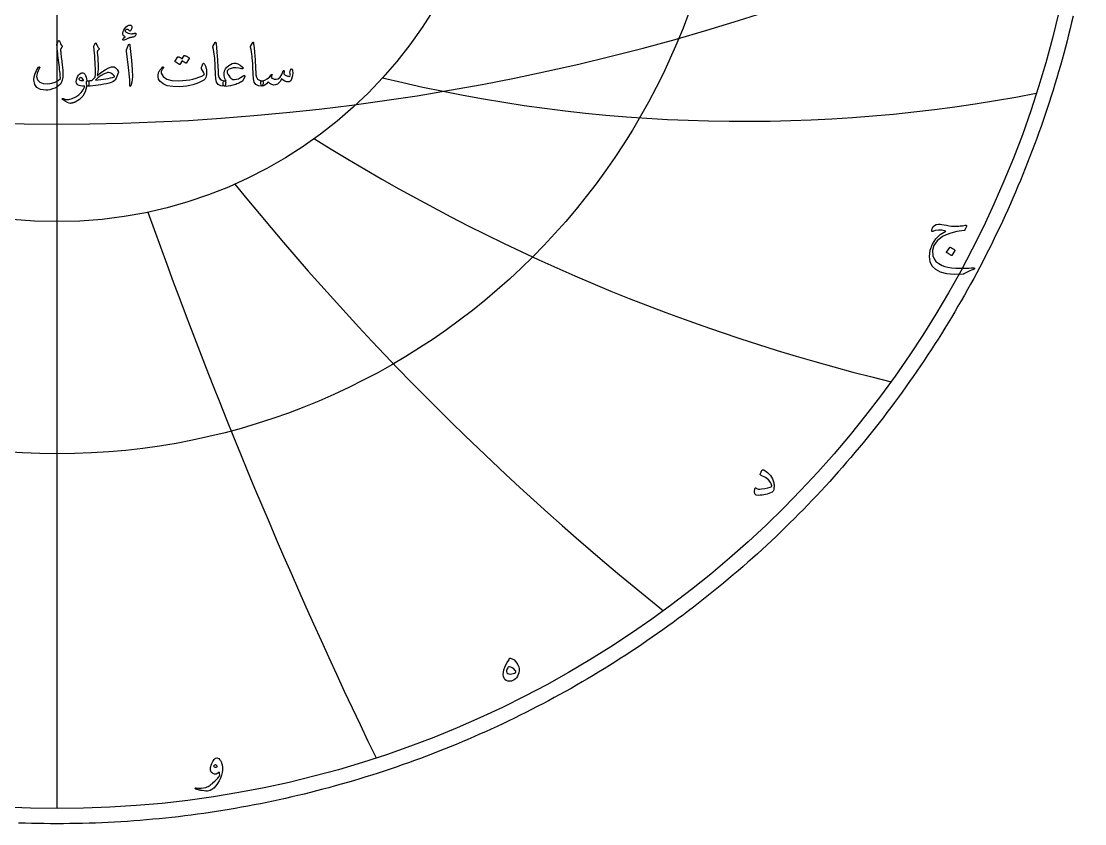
# Model space of a CAD drawing. Header units: millimetres. Extents: x -78 to 78, y -78 to 80.
# Drawn here: x -2.7 to 76.5, y -77.6 to -17.9 of the extents above; entities that cross this region are included whole.
import ezdxf

# ---------------------------------------------------------------- set-up
doc = ezdxf.new("R2010")
doc.units = ezdxf.units.MM
for name, color, linetype in [('CUT_OUTER', 1, 'Continuous'), ('ENGRAVE', 7, 'Continuous'), ('ENGRAVE_FINE', 8, 'Continuous'), ('TEXT', 5, 'Continuous')]:
    doc.layers.add(name, color=color, linetype=linetype)

msp = doc.modelspace()

# ---------------------------------------------------------------- linework, layer by layer
at = {"layer": 'CUT_OUTER'}
msp.add_lwpolyline([(75.6331, -17.4721), (75.5245, -17.9359), (75.413, -18.399), (75.2987, -18.8613), (75.1815, -19.323), (75.0615, -19.7839), (74.9387, -20.2441), (74.8131, -20.7036), (74.6847, -21.1622), (74.5534, -21.6201), (74.4194, -22.0771), (74.2825, -22.5333), (74.1428, -22.9887), (74.0004, -23.4432), (73.8551, -23.8968), (73.7071, -24.3495), (73.5563, -24.8013), (73.4028, -25.2522), (73.2464, -25.7021), (73.0874, -26.1511), (72.9255, -26.599), (72.7609, -27.046), (72.5936, -27.4919), (72.4236, -27.9369), (72.2508, -28.3807), (72.0753, -28.8235), (71.8971, -29.2652), (71.7161, -29.7058), (71.5325, -30.1453), (71.3462, -30.5836), (71.1572, -31.0208), (70.9655, -31.4569), (70.7712, -31.8917), (70.5742, -32.3253), (70.3745, -32.7578), (70.1722, -33.189), (69.9672, -33.6189), (69.7596, -34.0476), (69.5494, -34.475), (69.3365, -34.9011), (69.1211, -35.3259), (68.903, -35.7493), (68.6824, -36.1714), (68.4591, -36.5922), (68.2333, -37.0115), (68.0049, -37.4295), (67.774, -37.8461), (67.5405, -38.2612), (67.3045, -38.6749), (67.0659, -39.0872), (66.8248, -39.4979), (66.5812, -39.9072), (66.3351, -40.315), (66.0864, -40.7213), (65.8353, -41.126), (65.5818, -41.5292), (65.3257, -41.9308), (65.0672, -42.3309), (64.8062, -42.7293), (64.5428, -43.1261), (64.277, -43.5214), (64.0087, -43.9149), (63.7381, -44.3069), (63.465, -44.6971), (63.1896, -45.0857), (62.9117, -45.4726), (62.6315, -45.8577), (62.349, -46.2412), (62.0641, -46.6229), (61.7768, -47.0028), (61.4873, -47.381), (61.1954, -47.7574), (60.9012, -48.1319), (60.6047, -48.5047), (60.306, -48.8757), (60.0049, -49.2448), (59.7016, -49.612), (59.3961, -49.9774), (59.0883, -50.3409), (58.7783, -50.7025), (58.4661, -51.0622), (58.1517, -51.42), (57.8351, -51.7759), (57.5163, -52.1298), (57.1954, -52.4817), (56.8723, -52.8317), (56.547, -53.1796), (56.2197, -53.5256), (55.8902, -53.8695), (55.5586, -54.2115), (55.2249, -54.5513), (54.8892, -54.8892), (54.5513, -55.2249), (54.2115, -55.5586), (53.8695, -55.8902), (53.5256, -56.2197), (53.1796, -56.547), (52.8317, -56.8723), (52.4817, -57.1954), (52.1298, -57.5163), (51.7759, -57.8351), (51.42, -58.1517), (51.0622, -58.4661), (50.7025, -58.7783), (50.3409, -59.0883), (49.9774, -59.3961), (49.612, -59.7016), (49.2448, -60.0049), (48.8757, -60.306), (48.5047, -60.6047), (48.1319, -60.9012), (47.7574, -61.1954), (47.381, -61.4873), (47.0028, -61.7768), (46.6229, -62.0641), (46.2412, -62.349), (45.8577, -62.6315), (45.4726, -62.9117), (45.0857, -63.1896), (44.6971, -63.465), (44.3069, -63.7381), (43.9149, -64.0087), (43.5214, -64.277), (43.1261, -64.5428), (42.7293, -64.8062), (42.3309, -65.0672), (41.9308, -65.3257), (41.5292, -65.5818), (41.126, -65.8353), (40.7213, -66.0864), (40.315, -66.3351), (39.9072, -66.5812), (39.4979, -66.8248), (39.0872, -67.0659), (38.6749, -67.3045), (38.2612, -67.5405), (37.8461, -67.774), (37.4295, -68.0049), (37.0115, -68.2333), (36.5922, -68.4591), (36.1714, -68.6824), (35.7493, -68.903), (35.3259, -69.1211), (34.9011, -69.3365), (34.475, -69.5494), (34.0476, -69.7596), (33.6189, -69.9672), (33.189, -70.1722), (32.7578, -70.3745), (32.3253, -70.5742), (31.8917, -70.7712), (31.4569, -70.9655), (31.0208, -71.1572), (30.5836, -71.3462), (30.1453, -71.5325), (29.7058, -71.7161), (29.2652, -71.8971), (28.8235, -72.0753), (28.3807, -72.2508), (27.9369, -72.4236), (27.4919, -72.5936), (27.046, -72.7609), (26.599, -72.9255), (26.1511, -73.0874), (25.7021, -73.2464), (25.2522, -73.4028), (24.8013, -73.5563), (24.3495, -73.7071), (23.8968, -73.8551), (23.4432, -74.0004), (22.9887, -74.1428), (22.5333, -74.2825), (22.0771, -74.4194), (21.6201, -74.5534), (21.1622, -74.6847), (20.7036, -74.8131), (20.2441, -74.9387), (19.7839, -75.0615), (19.323, -75.1815), (18.8613, -75.2987), (18.399, -75.413), (17.9359, -75.5245), (17.4721, -75.6331), (17.0077, -75.7389), (16.5427, -75.8418), (16.077, -75.9419), (15.6107, -76.0391), (15.1439, -76.1335), (14.6765, -76.2249), (14.2085, -76.3136), (13.74, -76.3993), (13.2709, -76.4822), (12.8014, -76.5622), (12.3314, -76.6393), (11.8609, -76.7135), (11.39, -76.7848), (10.9186, -76.8533), (10.4468, -76.9188), (9.9747, -76.9815), (9.5021, -77.0412), (9.0292, -77.0981), (8.556, -77.152), (8.0824, -77.2031), (7.6086, -77.2512), (7.1344, -77.2964), (6.66, -77.3388), (6.1853, -77.3782), (5.7104, -77.4147), (5.2353, -77.4483), (4.76, -77.4789), (4.2845, -77.5067), (3.8089, -77.5315), (3.3331, -77.5534), (2.8572, -77.5724), (2.3811, -77.5885), (1.905, -77.6016), (1.4288, -77.6118), (0.9526, -77.6192), (0.4763, -77.6235), (0, -77.625), (-0.4763, -77.6235), (-0.9526, -77.6192), (-1.4288, -77.6118), (-1.905, -77.6016), (-2.3811, -77.5885), (-2.8572, -77.5724)], dxfattribs=at)
at = {"layer": 'ENGRAVE'}
for points in [[(0, -76.5), (0, 76.5)], [(0, -76.5), (0, -32.7793)]]:
    msp.add_lwpolyline(points, dxfattribs=at)
for radius in [76.5, 50.0761, 32.7793]:
    msp.add_circle((0, 0), radius, dxfattribs=at)
for centre, radius, start, end in [((51.1942, 88.671), 113.9781, 256.3176, 280.973176), ((96.2066, 96.2066), 144.9795, 237.894618, 256.386299), ((176.3167, 101.7965), 209.661, 218.942336, 231.270124), ((392.7426, 105.2351), 409.6691, 199.58272, 205.746614)]:
    msp.add_arc(centre, radius, start, end, dxfattribs=at)
at = {"layer": 'ENGRAVE_FINE'}
msp.add_arc((0, 145.3265), 170.8415, 243.541053, 296.458947, dxfattribs=at)
at = {"layer": 'TEXT'}
for points in [[(5.7186, -19.0245), (5.6596, -19.0356), (5.6049, -19.046), (5.5544, -19.0559), (5.5082, -19.0652), (5.4665, -19.0743), (5.4296, -19.0833), (5.3975, -19.0924), (5.3702, -19.1014), (5.3425, -19.1118), (5.3091, -19.1246), (5.2701, -19.14), (5.2254, -19.158), (5.1751, -19.1788), (5.1191, -19.2027), (5.0575, -19.2297), (4.9902, -19.2598), (4.9628, -19.2688), (4.9393, -19.2688), (4.9198, -19.2598), (4.9042, -19.2417), (4.8949, -19.1973), (4.9212, -19.1456), (4.9831, -19.0865), (5.0807, -19.02), (5.006, -18.9776), (4.9495, -18.9318), (4.911, -18.8826), (4.8907, -18.83), (4.8867, -18.7307), (4.911, -18.623), (4.9636, -18.5068), (5.0445, -18.3821), (5.1409, -18.2704), (5.2401, -18.1932), (5.3422, -18.1505), (5.4471, -18.1423), (5.5057, -18.157), (5.5455, -18.1876), (5.5667, -18.2339), (5.5693, -18.2961), (5.5591, -18.3634), (5.5421, -18.4251), (5.5184, -18.4811), (5.4878, -18.5314), (5.4573, -18.5667), (5.429, -18.5823), (5.403, -18.578), (5.3793, -18.554), (5.3521, -18.5181), (5.3205, -18.4918), (5.2843, -18.4751), (5.2435, -18.4681), (5.2008, -18.4681), (5.1632, -18.4771), (5.1307, -18.4952), (5.1033, -18.5223), (5.0832, -18.5551), (5.0773, -18.5857), (5.0855, -18.614), (5.1078, -18.64), (5.1915, -18.7019), (5.2933, -18.7474), (5.4132, -18.7765), (5.5512, -18.7893), (5.5632, -18.7888), (5.5766, -18.7876), (5.5915, -18.7855), (5.6077, -18.7825), (5.6254, -18.779), (5.6445, -18.7751), (5.665, -18.771), (5.6869, -18.7667), (5.7107, -18.7623), (5.7322, -18.7582), (5.7514, -18.7544), (5.7683, -18.7508), (5.7833, -18.7478), (5.7966, -18.7457), (5.8082, -18.7445), (5.8181, -18.744), (5.8368, -18.746), (5.852, -18.7519), (5.8639, -18.7618), (5.8724, -18.7757), (5.8778, -18.789), (5.8803, -18.8017), (5.88, -18.8139), (5.8769, -18.8255), (5.8331, -18.9075), (5.7921, -18.968), (5.7539, -19.007), (5.7186, -19.0245)], [(0.0905, -19.3322), (0.0984, -19.3183), (0.1086, -19.3084), (0.121, -19.3025), (0.1357, -19.3005), (0.1504, -19.3031), (0.1629, -19.3107), (0.1731, -19.3234), (0.181, -19.3412), (0.2231, -19.445), (0.2681, -19.5346), (0.3158, -19.6101), (0.3665, -19.6715), (0.3814, -19.6935), (0.3857, -19.719), (0.3792, -19.7478), (0.3619, -19.7801), (0.3509, -19.7956), (0.3404, -19.8106), (0.3305, -19.825), (0.3212, -19.8389), (0.3125, -19.8519), (0.3043, -19.8638), (0.2966, -19.8745), (0.2895, -19.8841), (0.2777, -19.9017), (0.2692, -19.9226), (0.2641, -19.9469), (0.2624, -19.9746), (0.2678, -20.0528), (0.2748, -20.138), (0.2836, -20.2304), (0.2941, -20.3298), (0.3059, -20.4362), (0.319, -20.5497), (0.3331, -20.6703), (0.3484, -20.798), (0.3655, -20.9254), (0.3806, -21.0451), (0.3937, -21.1573), (0.4049, -21.2617), (0.4144, -21.3589), (0.4224, -21.4489), (0.4291, -21.5319), (0.4343, -21.6078), (0.4403, -21.8326), (0.4219, -22.0456), (0.3792, -22.2466), (0.3122, -22.4358), (0.2469, -22.5469), (0.1459, -22.6495), (0.0093, -22.7437), (-0.1629, -22.8294), (-0.3495, -22.9004), (-0.5248, -22.9504), (-0.6888, -22.9795), (-0.8415, -22.9877), (-1.2238, -22.9351), (-1.4975, -22.7909), (-1.6626, -22.5551), (-1.7192, -22.2277), (-1.6994, -21.9836), (-1.6355, -21.7447), (-1.5275, -21.5109), (-1.3754, -21.2821), (-1.3638, -21.2688), (-1.3516, -21.2606), (-1.3389, -21.2575), (-1.3256, -21.2595), (-1.3115, -21.2649), (-1.3007, -21.2719), (-1.2934, -21.2807), (-1.2894, -21.2912), (-1.2866, -21.3067), (-1.2871, -21.3217), (-1.2911, -21.3361), (-1.2984, -21.35), (-1.4022, -21.5521), (-1.4738, -21.7243), (-1.5131, -21.8666), (-1.5201, -21.9788), (-1.4446, -22.2206), (-1.2815, -22.3894), (-1.0307, -22.4853), (-0.6922, -22.5082), (-0.3871, -22.4751), (-0.1278, -22.3984), (0.0857, -22.2783), (0.2534, -22.1146), (0.2498, -22.0355), (0.2437, -21.9432), (0.2351, -21.8376), (0.2239, -21.7187), (0.21, -21.5862), (0.1928, -21.4399), (0.1726, -21.2797), (0.1493, -21.1057), (0.1272, -20.9261), (0.1063, -20.7494), (0.0865, -20.5755), (0.0679, -20.4044), (0.0506, -20.2362), (0.0351, -20.0707), (0.0212, -19.9082), (0.009, -19.7484), (-0.009, -19.5946), (-0.0082, -19.577), (-0.0057, -19.5606), (-0.0014, -19.5454), (0.0045, -19.5312)], [(2.8502, -19.495), (2.861, -19.4835), (2.8706, -19.4758), (2.8791, -19.4721), (2.8864, -19.4724), (2.8952, -19.4764), (2.9034, -19.4837), (2.911, -19.4945), (2.9181, -19.5086), (2.9468, -19.5697), (2.9741, -19.6262), (3, -19.6783), (3.0244, -19.7258), (3.0478, -19.7682), (3.0702, -19.805), (3.0919, -19.8361), (3.1126, -19.8615), (3.1279, -19.8824), (3.133, -19.9045), (3.1279, -19.9277), (3.1126, -19.952), (3.0222, -20.0651), (3.0106, -20.0846), (3.0029, -20.1069), (2.9993, -20.1321), (2.9995, -20.1601), (3.0142, -20.3736), (3.0267, -20.5616), (3.0369, -20.7242), (3.0448, -20.8614), (3.0507, -20.9733), (3.055, -21.0604), (3.0575, -21.1226), (3.0584, -21.1599), (3.0574, -21.2702), (3.0544, -21.3748), (3.0494, -21.4738), (3.0425, -21.5671), (3.0339, -21.6548), (3.0239, -21.7368), (3.0124, -21.8131), (2.9995, -21.8838), (3.3069, -21.6486), (3.573, -21.4676), (3.7978, -21.3409), (3.9813, -21.2685), (4.063, -21.2493), (4.1362, -21.2414), (4.201, -21.2448), (4.2573, -21.2595), (4.3367, -21.3008), (4.4122, -21.3658), (4.4838, -21.4546), (4.5513, -21.5671), (4.5618, -21.594), (4.566, -21.6248), (4.5641, -21.6596), (4.5559, -21.6983), (4.5109, -21.8374), (4.4575, -21.9698), (4.3955, -22.0953), (4.3251, -22.2141), (4.2567, -22.2904), (4.16, -22.3566), (4.035, -22.4126), (3.8818, -22.4584), (3.6766, -22.5038), (3.4729, -22.5449), (3.2706, -22.5818), (3.0697, -22.6145), (2.8705, -22.6426), (2.6732, -22.6659), (2.478, -22.6845), (2.2847, -22.6982), (2.2629, -22.692), (2.2429, -22.6733), (2.2245, -22.6422), (2.2078, -22.5986), (2.1931, -22.5452), (2.1852, -22.4935), (2.1841, -22.4434), (2.1897, -22.3951), (2.2024, -22.3529), (2.2225, -22.3215), (2.2499, -22.3009), (2.2847, -22.291), (2.3309, -22.2885), (2.3746, -22.2853), (2.4158, -22.2817), (2.4544, -22.2774), (2.4904, -22.2732), (2.5239, -22.2695), (2.5549, -22.2664), (2.5833, -22.2639), (2.8367, -22.0195), (2.8389, -22.0089), (2.8412, -21.9952), (2.8435, -21.9784), (2.8457, -21.9585), (2.848, -21.9354), (2.8502, -21.9093), (2.8525, -21.88), (2.8548, -21.8476), (2.8567, -21.8124), (2.8582, -21.7747), (2.859, -21.7344), (2.8593, -21.6915), (2.8593, -21.6464), (2.8593, -21.5994), (2.8593, -21.5503), (2.8593, -21.4993), (2.8587, -21.4416), (2.857, -21.3726), (2.8542, -21.2923), (2.8502, -21.2007), (2.8452, -21.0983), (2.8389, -20.9858), (2.8316, -20.863), (2.8231, -20.7302), (2.8036, -20.4352), (2.7858, -20.202), (2.7697, -20.0303), (2.7552, -19.9203), (2.7436, -19.8496), (2.736, -19.7959), (2.7323, -19.7591), (2.7326, -19.7394), (2.7463, -19.702), (2.7603, -19.667), (2.7746, -19.6342), (2.7892, -19.6036), (2.804, -19.5748), (2.8191, -19.5471), (2.8345, -19.5205), (2.8502, -19.495)], [(5.3069, -19.667), (5.3501, -19.5833), (5.3849, -19.5539), (5.4112, -19.5787), (5.429, -19.6579), (5.5331, -20.7663), (5.595, -21.4467), (5.6089, -21.9901), (5.5747, -22.3968), (5.4924, -22.6665), (5.4774, -22.6886), (5.4641, -22.7004), (5.4525, -22.7021), (5.4426, -22.6937), (5.4347, -22.6804), (5.429, -22.6631), (5.4256, -22.6419), (5.4245, -22.6167), (5.4245, -22.4208), (5.4155, -22.213), (5.3974, -21.9932), (5.3702, -21.7617), (5.3643, -21.7012), (5.3465, -21.5377), (5.3168, -21.2714), (5.2752, -20.9021), (5.1757, -20.0832), (5.1734, -20.0396), (5.1757, -19.9995), (5.1825, -19.9627), (5.1938, -19.9294)], [(11.7674, -19.4408), (11.7762, -19.4272), (11.7844, -19.4181), (11.792, -19.4136), (11.7991, -19.4136), (11.8098, -19.4195), (11.8195, -19.4374), (11.8279, -19.4671), (11.8353, -19.5086), (11.8726, -19.8465), (11.9032, -20.159), (11.9269, -20.446), (11.9439, -20.7075), (11.9548, -20.9312), (11.9648, -21.1317), (11.974, -21.309), (11.9823, -21.4631), (11.9895, -21.594), (11.9953, -21.7017), (11.9997, -21.7863), (12.0027, -21.8476), (12.0428, -22.0314), (12.1316, -22.1666), (12.269, -22.2531), (12.4551, -22.291), (12.5069, -22.3046), (12.5399, -22.3362), (12.5544, -22.386), (12.5501, -22.4539), (12.5289, -22.5608), (12.506, -22.6371), (12.4814, -22.6829), (12.4551, -22.6982), (12.1933, -22.6637), (12.0004, -22.5602), (11.8766, -22.3877), (11.8217, -22.1462), (11.8131, -22.0307), (11.8053, -21.9149), (11.7984, -21.7989), (11.7923, -21.6825), (11.7868, -21.5659), (11.7816, -21.4489), (11.7766, -21.3317), (11.772, -21.2142), (11.7635, -20.9902), (11.7516, -20.7884), (11.7363, -20.609), (11.7177, -20.4519), (11.6956, -20.3011), (11.6702, -20.1403), (11.6413, -19.9697), (11.6091, -19.7891), (11.6048, -19.7566), (11.6057, -19.7269), (11.6116, -19.7), (11.6227, -19.676)], [(14.5679, -19.4408), (14.5767, -19.4272), (14.5849, -19.4181), (14.5925, -19.4136), (14.5996, -19.4136), (14.6103, -19.4195), (14.6199, -19.4374), (14.6284, -19.4671), (14.6358, -19.5086), (14.6731, -19.8465), (14.7036, -20.159), (14.7274, -20.446), (14.7443, -20.7075), (14.7552, -20.9312), (14.7653, -21.1317), (14.7745, -21.309), (14.7828, -21.4631), (14.79, -21.594), (14.7958, -21.7017), (14.8002, -21.7863), (14.8032, -21.8476), (14.8433, -22.0314), (14.9321, -22.1666), (15.0695, -22.2531), (15.2556, -22.291), (15.3073, -22.3046), (15.3404, -22.3362), (15.3548, -22.386), (15.3506, -22.4539), (15.3294, -22.5608), (15.3065, -22.6371), (15.2819, -22.6829), (15.2556, -22.6982), (14.9937, -22.6637), (14.8009, -22.5602), (14.677, -22.3877), (14.6222, -22.1462), (14.6136, -22.0307), (14.6058, -21.9149), (14.5989, -21.7989), (14.5928, -21.6825), (14.5873, -21.5659), (14.582, -21.4489), (14.5771, -21.3317), (14.5724, -21.2142), (14.5639, -20.9902), (14.5521, -20.7884), (14.5368, -20.609), (14.5181, -20.4519), (14.4961, -20.3011), (14.4706, -20.1403), (14.4418, -19.9697), (14.4096, -19.7891), (14.4053, -19.7566), (14.4062, -19.7269), (14.4121, -19.7), (14.4231, -19.676)], [(9.4691, -20.4135), (9.4748, -20.4078), (9.4827, -20.4044), (9.4929, -20.4033), (9.5053, -20.4044), (9.5499, -20.4211), (9.593, -20.4395), (9.6347, -20.4595), (9.675, -20.4813), (9.7142, -20.5051), (9.7525, -20.5311), (9.7899, -20.5594), (9.8265, -20.5899), (9.8336, -20.5992), (9.8367, -20.6091), (9.8359, -20.6196), (9.8311, -20.6306), (9.6139, -20.9745), (9.608, -20.979), (9.5992, -20.979), (9.5876, -20.9745), (9.5732, -20.9654), (9.5633, -20.9571), (9.5472, -20.9456), (9.5248, -20.9311), (9.4963, -20.9134), (9.4612, -20.8923), (9.4194, -20.8676), (9.3707, -20.8392), (9.3153, -20.8071), (9.1434, -21.074), (9.1355, -21.0822), (9.1253, -21.0842), (9.1129, -21.0799), (9.0982, -21.0695), (9.0854, -21.0604), (9.0654, -21.0468), (9.0379, -21.0287), (9.0031, -21.0061), (8.9604, -20.979), (8.9093, -20.9473), (8.8496, -20.9111), (8.7815, -20.8704), (8.7744, -20.8636), (8.7713, -20.8568), (8.7721, -20.85), (8.7769, -20.8433), (8.9986, -20.513), (9.0043, -20.5073), (9.0122, -20.5039), (9.0224, -20.5028), (9.0348, -20.5039), (9.0727, -20.5162), (9.1095, -20.5305), (9.1451, -20.5468), (9.1796, -20.565), (9.213, -20.585), (9.2452, -20.6063), (9.2763, -20.6291), (9.3063, -20.6532)], [(10.944, -21.0152), (10.9744, -21.0533), (11.0023, -21.0955), (11.0276, -21.1416), (11.0503, -21.1916), (11.0706, -21.2453), (11.0882, -21.3025), (11.1034, -21.363), (11.1159, -21.4269), (11.1323, -21.5553), (11.1363, -21.6825), (11.1278, -21.8086), (11.1069, -21.9336), (11.0752, -22.045), (11.0345, -22.1349), (10.9847, -22.2033), (10.9259, -22.2503), (10.7393, -22.349), (10.5414, -22.4369), (10.3321, -22.5141), (10.1116, -22.5805), (9.8797, -22.6357), (9.6365, -22.6789), (9.382, -22.7103), (9.1162, -22.7298), (8.618, -22.7248), (8.2091, -22.6552), (7.8896, -22.5212), (7.6595, -22.3227), (7.565, -22.1674), (7.5215, -22.0003), (7.5288, -21.8213), (7.5871, -21.6305), (7.6067, -21.5893), (7.6295, -21.5473), (7.6554, -21.5045), (7.6843, -21.4608), (7.7164, -21.4163), (7.7516, -21.3709), (7.79, -21.3247), (7.8314, -21.2776), (7.8452, -21.2643), (7.8597, -21.2561), (7.8746, -21.253), (7.8902, -21.255), (7.9007, -21.2589), (7.9094, -21.2663), (7.9165, -21.277), (7.9219, -21.2912), (7.9244, -21.3044), (7.923, -21.3172), (7.9176, -21.3293), (7.9083, -21.3409), (7.8696, -21.387), (7.8348, -21.4348), (7.804, -21.4843), (7.7771, -21.5355), (7.7587, -21.5844), (7.7488, -21.6316), (7.7474, -21.6771), (7.7545, -21.7209), (7.8958, -21.9768), (8.1616, -22.1564), (8.5519, -22.2596), (9.0665, -22.2865), (9.3494, -22.2756), (9.619, -22.252), (9.8753, -22.2156), (10.1184, -22.1666), (10.3484, -22.1048), (10.5657, -22.0303), (10.7703, -21.9431), (10.9621, -21.8431), (10.9435, -21.7498), (10.901, -21.6463), (10.8349, -21.5326), (10.745, -21.4088), (10.7421, -21.3969), (10.7427, -21.3748), (10.7467, -21.3426), (10.754, -21.3002), (10.756, -21.296), (10.7574, -21.2923), (10.7582, -21.2892), (10.7585, -21.2866), (10.7732, -21.2289), (10.7947, -21.1645), (10.823, -21.0932), (10.8581, -21.0152), (10.8736, -20.9914), (10.8931, -20.9835), (10.9166, -20.9914), (10.944, -21.0152)], [(13.9798, -21.9607), (13.8576, -22.2322), (13.8421, -22.259), (13.8271, -22.2808), (13.8126, -22.2975), (13.7988, -22.3091), (13.7284, -22.3573), (13.6529, -22.4024), (13.5723, -22.4444), (13.4866, -22.4833), (13.3961, -22.5196), (13.3011, -22.554), (13.2016, -22.5863), (13.0975, -22.6167), (12.903, -22.6642), (12.7311, -22.6937), (12.5818, -22.705), (12.4551, -22.6982), (12.4068, -22.6761), (12.3748, -22.6326), (12.3592, -22.5675), (12.3601, -22.481), (12.3717, -22.403), (12.3884, -22.3453), (12.4101, -22.308), (12.437, -22.291), (12.4415, -22.291), (12.4461, -22.291), (12.4506, -22.291), (12.4551, -22.291), (12.4888, -22.2944), (12.5218, -22.2955), (12.5544, -22.2944), (12.5863, -22.291), (12.5315, -22.2098), (12.489, -22.1202), (12.4591, -22.0221), (12.4415, -21.9155), (12.439, -21.7246), (12.4721, -21.5547), (12.5408, -21.4057), (12.6451, -21.2776), (12.7794, -21.158), (12.9109, -21.0661), (13.0396, -21.0019), (13.1654, -20.9654), (13.3011, -20.9657), (13.455, -21.0163), (13.6269, -21.1173), (13.8169, -21.2685), (13.8384, -21.292), (13.8486, -21.3172), (13.8474, -21.344), (13.835, -21.3726), (13.8172, -21.3946), (13.7954, -21.4065), (13.7697, -21.4082), (13.74, -21.3997), (13.5271, -21.3381), (13.3136, -21.316), (13.0995, -21.3336), (12.8849, -21.3907), (12.7998, -21.4266), (12.7345, -21.4665), (12.6889, -21.5103), (12.6632, -21.5581), (12.657, -21.6186), (12.6745, -21.6961), (12.7158, -21.7905), (12.7808, -21.9019), (12.86, -22.0145), (12.9347, -22.0987), (13.0048, -22.1547), (13.0704, -22.1824), (13.2132, -22.1966), (13.3566, -22.1802), (13.5005, -22.1332), (13.645, -22.0557), (13.7762, -21.9653), (13.844, -21.9223), (13.8983, -21.8974), (13.939, -21.8906), (13.9662, -21.9019), (13.9772, -21.9158), (13.9832, -21.9302), (13.984, -21.9452), (13.9798, -21.9607)], [(2.1942, -22.7479), (2.0882, -23.1203), (1.9103, -23.4322), (1.6607, -23.6836), (1.3392, -23.8745), (1.2942, -23.8938), (1.2498, -23.9112), (1.206, -23.9266), (1.1627, -23.9401), (1.1203, -23.9512), (1.079, -23.9599), (1.0389, -23.9659), (0.9998, -23.9695), (0.9026, -23.9556), (0.7736, -23.905), (0.613, -23.8176), (0.4207, -23.6935), (0.4001, -23.6757), (0.3879, -23.6584), (0.3843, -23.6418), (0.3891, -23.6256), (0.3998, -23.6132), (0.414, -23.6075), (0.4315, -23.6087), (0.4524, -23.6166), (0.6523, -23.6813), (0.8766, -23.6811), (1.1251, -23.6157), (1.398, -23.4854), (1.6208, -23.3341), (1.8052, -23.1562), (1.9511, -22.9518), (2.0585, -22.7208), (2.0577, -22.7126), (2.0551, -22.7061), (2.0509, -22.7013), (2.0449, -22.6982), (1.8891, -22.6891), (1.7565, -22.671), (1.6471, -22.6439), (1.5608, -22.6077), (1.4941, -22.5517), (1.4523, -22.4742), (1.4353, -22.3753), (1.4432, -22.2548), (1.4458, -22.2388), (1.4489, -22.2226), (1.4525, -22.206), (1.4568, -22.1892), (1.4616, -22.1718), (1.467, -22.1536), (1.4729, -22.1345), (1.4794, -22.1146), (1.5326, -21.9853), (1.597, -21.8782), (1.6728, -21.7931), (1.7599, -21.73), (1.849, -21.6955), (1.9307, -21.6961), (2.0051, -21.7317), (2.0721, -21.8024), (2.1306, -21.9008), (2.175, -22.015), (2.2053, -22.1451), (2.2214, -22.291), (2.2303, -22.2909), (2.2389, -22.2904), (2.2473, -22.2897), (2.2553, -22.2887), (2.2634, -22.2877), (2.2717, -22.287), (2.2803, -22.2866), (2.2892, -22.2865), (2.3198, -22.293), (2.3435, -22.3125), (2.3605, -22.345), (2.3707, -22.3905), (2.3749, -22.4406), (2.3741, -22.4912), (2.3681, -22.5424), (2.3571, -22.5941), (2.3427, -22.6396), (2.3266, -22.6722), (2.3088, -22.6917), (2.2892, -22.6982), (2.2033, -22.6982), (2.2027, -22.7064), (2.201, -22.7174), (2.1982, -22.7313), (2.1942, -22.7479)], [(1.9771, -22.2412), (1.9296, -22.1584), (1.8775, -22.0999), (1.821, -22.0656), (1.7599, -22.0557), (1.7234, -22.0654), (1.6909, -22.0806), (1.6624, -22.1015), (1.6378, -22.1281), (1.6298, -22.1423), (1.6287, -22.1575), (1.6344, -22.1739), (1.6468, -22.1915), (1.6935, -22.2325), (1.761, -22.2605), (1.8495, -22.2754), (1.959, -22.2774), (1.9703, -22.2752), (1.9771, -22.2684), (1.9793, -22.2571), (1.9771, -22.2412)], [(3.8229, -21.6757), (3.8, -21.6766), (3.7766, -21.6791), (3.7525, -21.6833), (3.7279, -21.6893), (3.5057, -21.7767), (3.2868, -21.8985), (3.0714, -22.0549), (2.8593, -22.2458), (3.0711, -22.226), (3.2721, -22.2028), (3.4624, -22.1762), (3.642, -22.1462), (3.8108, -22.1126), (3.9688, -22.075), (4.1162, -22.0334), (4.2527, -21.9879), (4.2655, -21.9825), (4.272, -21.9754), (4.2723, -21.9667), (4.2663, -21.9562), (4.169, -21.8369), (4.0627, -21.7504), (3.9474, -21.6966), (3.8229, -21.6757)], [(17.4498, -21.4088), (17.4597, -21.402), (17.4713, -21.4043), (17.4846, -21.4156), (17.4996, -21.4359), (17.5157, -21.4704), (17.5279, -21.5196), (17.5361, -21.5835), (17.5403, -21.6621), (17.5417, -21.7515), (17.5369, -21.8386), (17.5259, -21.9234), (17.5086, -22.006), (17.4583, -22.1666), (17.4023, -22.2819), (17.3407, -22.3521), (17.2734, -22.377), (17.1142, -22.3676), (16.9669, -22.3261), (16.8314, -22.2523), (16.7078, -22.1462), (16.623, -22.3133), (16.5224, -22.4437), (16.4059, -22.5373), (16.2735, -22.5941), (16.1347, -22.6066), (15.9942, -22.5715), (15.8519, -22.4889), (15.708, -22.3589), (15.5915, -22.5073), (15.4773, -22.6133), (15.3653, -22.677), (15.2556, -22.6982), (15.2335, -22.6857), (15.2126, -22.6484), (15.1928, -22.5862), (15.1741, -22.4991), (15.1674, -22.4132), (15.1787, -22.3498), (15.2081, -22.3091), (15.2556, -22.291), (15.4643, -22.2438), (15.6469, -22.1519), (15.8036, -22.0153), (15.9342, -21.8341), (15.9413, -21.8242), (15.9489, -21.8171), (15.9571, -21.8128), (15.9659, -21.8114), (15.9766, -21.8126), (15.9862, -21.816), (15.9947, -21.8216), (16.0021, -21.8295), (16.0063, -21.8538), (15.9964, -21.8951), (15.9724, -21.9534), (15.9342, -22.0286), (15.9843, -22.0866), (16.062, -22.1293), (16.1675, -22.1567), (16.3007, -22.1688), (16.4667, -22.1341), (16.6117, -22.0207), (16.7358, -21.8287), (16.839, -21.5581), (16.8441, -21.5442), (16.8504, -21.5343), (16.8577, -21.5284), (16.8662, -21.5264), (16.8789, -21.5275), (16.8899, -21.5309), (16.8993, -21.5366), (16.9069, -21.5445), (16.9126, -21.5558), (16.916, -21.5671), (16.9171, -21.5784), (16.916, -21.5897), (16.8707, -21.7798), (16.9236, -21.8267), (16.9872, -21.868), (17.0616, -21.9036), (17.1467, -21.9336), (17.2295, -21.9531), (17.2926, -21.9573), (17.3359, -21.9463), (17.3593, -21.92), (17.367, -21.8799), (17.3627, -21.8227), (17.3466, -21.7487), (17.3186, -21.6576), (17.3234, -21.6319), (17.3469, -21.5818), (17.389, -21.5075), (17.4498, -21.4088)], [(67.6926, -33.1377), (67.5768, -33.3983), (67.5662, -33.4155), (67.5539, -33.4284), (67.5397, -33.4372), (67.5237, -33.4417), (66.9883, -33.5262), (66.5404, -33.6299), (66.18, -33.753), (65.907, -33.8953), (65.5243, -34.2075), (65.2785, -34.5504), (65.1696, -34.9241), (65.1977, -35.3286), (65.2827, -35.5476), (65.4269, -35.7412), (65.6302, -35.9095), (65.8926, -36.0525), (66.0769, -36.1164), (66.3064, -36.1683), (66.5812, -36.2081), (66.9012, -36.2359), (67.0713, -36.244), (67.239, -36.2491), (67.4043, -36.2512), (67.5671, -36.2503), (67.727, -36.2467), (67.8832, -36.2407), (68.0358, -36.2322), (68.1848, -36.2214), (68.2198, -36.219), (68.2476, -36.2214), (68.2681, -36.2286), (68.2813, -36.2407), (68.2886, -36.2555), (68.291, -36.2708), (68.2886, -36.2868), (68.2813, -36.3034), (68.2761, -36.3123), (68.2699, -36.3197), (68.2628, -36.3256), (68.2548, -36.33), (68.2462, -36.3337), (68.2373, -36.3378), (68.2281, -36.3422), (68.2186, -36.3469), (68.0796, -36.3912), (67.9568, -36.4373), (67.8503, -36.4853), (67.7602, -36.5351), (67.7024, -36.5709), (67.6498, -36.6014), (67.6023, -36.6264), (67.5599, -36.6461), (67.5232, -36.6611), (67.4929, -36.6726), (67.4689, -36.6804), (67.4513, -36.6847), (66.7914, -36.7091), (66.2304, -36.6617), (65.7683, -36.5426), (65.4052, -36.3517), (65.1428, -36.0899), (64.9877, -35.7629), (64.9401, -35.3708), (64.9998, -34.9136), (65.1578, -34.453), (65.4052, -34.0606), (65.7418, -33.7364), (66.1676, -33.4803), (65.866, -33.4227), (65.603, -33.4091), (65.3786, -33.4396), (65.1928, -33.5141), (65.1765, -33.5201), (65.1615, -33.5238), (65.1476, -33.525), (65.1349, -33.5238), (65.1244, -33.5198), (65.1168, -33.5129), (65.1123, -33.5029), (65.1108, -33.49), (65.1174, -33.43), (65.1277, -33.3705), (65.1416, -33.3117), (65.159, -33.2535), (65.2206, -33.1404), (65.3183, -33.0569), (65.4522, -33.0029), (65.6223, -32.9784), (65.73, -32.9793), (65.8648, -32.9917), (66.0268, -33.0155), (66.2159, -33.0508), (66.411, -33.0861), (66.5911, -33.1099), (66.7561, -33.1223), (66.906, -33.1232), (66.9781, -33.12), (67.0544, -33.1154), (67.1349, -33.1092), (67.2197, -33.1015), (67.3086, -33.092), (67.4018, -33.0804), (67.4993, -33.0667), (67.6009, -33.0508), (67.6591, -33.049), (67.6938, -33.0629), (67.705, -33.0924), (67.6926, -33.1377)], [(66.4475, -34.7013), (66.4536, -34.6952), (66.462, -34.6916), (66.4729, -34.6904), (66.4861, -34.6916), (66.5799, -34.7296), (66.6683, -34.7761), (66.7513, -34.8309), (66.8288, -34.8943), (66.8363, -34.9039), (66.8396, -34.9136), (66.8387, -34.9232), (66.8336, -34.9329), (66.6068, -35.2997), (66.5983, -35.3084), (66.5875, -35.3105), (66.5742, -35.306), (66.5585, -35.2948), (66.545, -35.2852), (66.5235, -35.2707), (66.4943, -35.2514), (66.4572, -35.2273), (66.4116, -35.1983), (66.3571, -35.1645), (66.2934, -35.1259), (66.2207, -35.0825), (66.2111, -35.0753), (66.2062, -35.068), (66.2062, -35.0608), (66.2111, -35.0535)], [(52.3513, -51.5855), (52.3704, -51.528), (52.3893, -51.4763), (52.4078, -51.4303), (52.4261, -51.39), (52.4437, -51.3552), (52.4605, -51.3255), (52.4763, -51.3009), (52.4912, -51.2814), (52.5145, -51.2627), (52.5407, -51.2549), (52.57, -51.2579), (52.6022, -51.2718), (52.8879, -51.4633), (53.1077, -51.6856), (53.2619, -51.9386), (53.3502, -52.2225), (53.3626, -52.3036), (53.3707, -52.3829), (53.3747, -52.4604), (53.3744, -52.5361), (53.3695, -52.6094), (53.3599, -52.6797), (53.3454, -52.747), (53.3261, -52.8112), (53.3089, -52.8456), (53.2863, -52.8764), (53.2582, -52.9035), (53.2248, -52.927), (53.1095, -52.9834), (52.9907, -53.032), (52.8682, -53.0727), (52.7422, -53.1056), (52.6131, -53.1312), (52.4816, -53.1502), (52.3477, -53.1626), (52.2113, -53.1683), (52.0497, -53.1412), (51.9507, -53.0501), (51.9145, -52.8951), (51.9411, -52.6761), (51.9501, -52.6523), (51.9628, -52.6339), (51.9791, -52.6209), (51.999, -52.6134), (52.0162, -52.6155), (52.034, -52.6218), (52.0524, -52.6324), (52.0714, -52.6471), (52.1302, -52.6788), (52.2101, -52.6966), (52.3112, -52.7005), (52.4333, -52.6906), (52.6984, -52.652), (52.9147, -52.6085), (53.0821, -52.5603), (53.2006, -52.5072), (53.2067, -52.4999), (53.2103, -52.4879), (53.2115, -52.471), (53.2103, -52.4493), (53.1285, -52.2213), (52.9702, -52.0198), (52.7352, -51.8448), (52.4237, -51.6964), (52.383, -51.675), (52.3573, -51.6494), (52.3468, -51.6195), (52.3513, -51.5855)], [(33.6756, -65.3171), (33.7169, -65.2981), (33.7637, -65.2942), (33.8159, -65.3054), (33.8735, -65.3316), (34.0168, -65.4275), (34.1377, -65.5367), (34.2363, -65.6592), (34.3126, -65.7949), (34.3654, -65.9363), (34.3935, -66.0808), (34.3968, -66.2283), (34.3754, -66.3788), (34.3365, -66.516), (34.2825, -66.6382), (34.2134, -66.7453), (34.1293, -66.8373), (34.0342, -66.9112), (33.9326, -66.9639), (33.8243, -66.9956), (33.7094, -67.0062), (33.5592, -66.9953), (33.4368, -66.9531), (33.342, -66.8795), (33.2751, -66.7745), (33.235, -66.6469), (33.2208, -66.5007), (33.2326, -66.3357), (33.2703, -66.152), (33.3315, -65.9614), (33.4138, -65.7804), (33.5173, -65.6091), (33.6418, -65.4474), (33.6461, -65.4399), (33.6491, -65.4269), (33.6509, -65.4085), (33.6515, -65.3847), (33.653, -65.3588), (33.6575, -65.3388), (33.6651, -65.325), (33.6756, -65.3171)], [(34.1341, -66.3547), (34.1543, -66.3293), (34.157, -66.2968), (34.1422, -66.257), (34.11, -66.2099), (33.9981, -66.0881), (33.8892, -66.0024), (33.7833, -65.9529), (33.6805, -65.9397), (33.6316, -65.9484), (33.5864, -65.9746), (33.5447, -66.0184), (33.5067, -66.0796), (33.4763, -66.1457), (33.4573, -66.2039), (33.4497, -66.2542), (33.4536, -66.2968), (33.4874, -66.3749), (33.5453, -66.4307), (33.6274, -66.4642), (33.7335, -66.4753), (33.8509, -66.4678), (33.9567, -66.4452), (34.0511, -66.4075), (34.1341, -66.3547)], [(11.5019, -73.1868), (11.5899, -72.9823), (11.6852, -72.8369), (11.7878, -72.7507), (11.8976, -72.7235), (11.9663, -72.7356), (12.0327, -72.7718), (12.0966, -72.8321), (12.1582, -72.9166), (12.1877, -72.9654), (12.2137, -73.0155), (12.236, -73.0668), (12.2547, -73.1193), (12.2707, -73.1732), (12.2848, -73.229), (12.2972, -73.2867), (12.3078, -73.3461), (12.3177, -73.4785), (12.309, -73.6344), (12.2815, -73.8139), (12.2354, -74.0169), (12.1672, -74.2271), (12.0737, -74.4283), (11.9549, -74.6204), (11.8107, -74.8035), (11.6596, -74.963), (11.5248, -75.0797), (11.4062, -75.1536), (11.304, -75.1847), (11.1996, -75.1901), (11.0796, -75.1871), (10.9439, -75.1757), (10.7925, -75.1557), (10.7157, -75.1432), (10.6447, -75.1298), (10.5794, -75.1155), (10.5198, -75.1003), (10.4657, -75.0847), (10.4166, -75.0695), (10.3728, -75.0546), (10.334, -75.0399), (10.3111, -75.0273), (10.2954, -75.0134), (10.287, -74.9983), (10.2857, -74.982), (10.2933, -74.9657), (10.3063, -74.9555), (10.3247, -74.9513), (10.3485, -74.9531), (10.5346, -74.9712), (10.7165, -74.9724), (10.8941, -74.9567), (11.0675, -74.9241), (11.1211, -74.9075), (11.1803, -74.8819), (11.2453, -74.8472), (11.3161, -74.8035), (11.3925, -74.7507), (11.4747, -74.6889), (11.5626, -74.618), (11.6563, -74.538), (11.748, -74.4554), (11.83, -74.3764), (11.9024, -74.301), (11.9651, -74.2292), (12.0179, -74.1607), (12.0604, -74.0953), (12.0927, -74.0328), (12.1147, -73.9734), (12.1021, -73.8835), (12.0882, -73.8166), (12.0731, -73.7726), (12.0568, -73.7514), (11.9588, -73.867), (11.8481, -73.9288), (11.7247, -73.9369), (11.5887, -73.8914), (11.4765, -73.7931), (11.4246, -73.6429), (11.4331, -73.4408), (11.5019, -73.1868)], [(11.941, -73.3654), (11.8698, -73.2791), (11.7962, -73.2471), (11.7202, -73.2695), (11.6418, -73.3461), (11.7057, -73.3979), (11.7769, -73.4185), (11.8553, -73.4076), (11.941, -73.3654)]]:
    msp.add_lwpolyline(points, close=True, dxfattribs=at)

doc.saveas('drawing.dxf')
